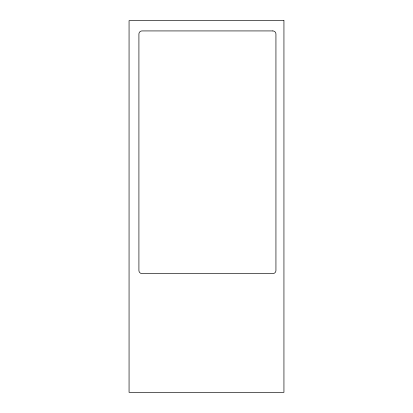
<?xml version="1.0" encoding="UTF-8"?>
<svg xmlns="http://www.w3.org/2000/svg" width="413" height="413" viewBox="0 0 413 413"><rect width="100%" height="100%" fill="white"/><g stroke="black" fill="none" stroke-linecap="round" stroke-linejoin="round"><path stroke-width="0.62" d="M283.938 20.65L129.062 20.65L129.062 392.35L283.938 392.35L283.938 20.65M272.838 30.929L142.01 30.929A3.098 3.098 0 0 0 138.913 34.026L138.913 270.494A3.098 3.098 0 0 0 142.01 273.592L272.838 273.592A3.098 3.098 0 0 0 275.936 270.494L275.936 34.026A3.098 3.098 0 0 0 272.838 30.929"/></g></svg>
